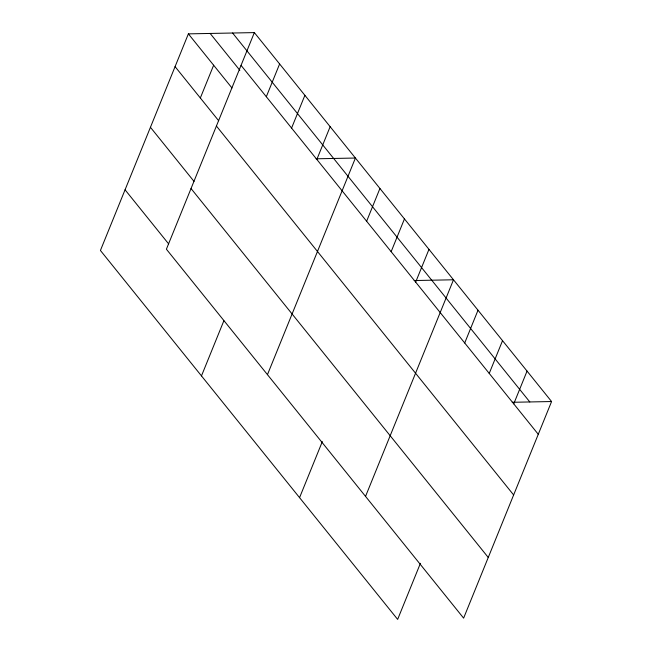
<?xml version="1.0" encoding="UTF-8"?>
<svg xmlns="http://www.w3.org/2000/svg" width="652" height="652" viewBox="0 0 652 652"><rect width="100%" height="100%" fill="white"/><g stroke="black" fill="none" stroke-linecap="round" stroke-linejoin="round"><path stroke-width="0.98" d="M254.353 32.6L166.399 249.203L463.621 618.137L551.576 401.534L254.353 32.6L188.379 33.863L100.424 250.466L397.647 619.4L420.41 563.328M200.335 97.987L213.644 65.224M266.318 96.724L279.618 63.961M291.574 128.085L304.883 95.322M201.476 375.902L223.872 320.751M316.839 159.438L330.148 126.675M267.459 374.639L355.413 158.037L316.081 158.795M366.628 221.24L379.929 188.477M391.151 251.672L404.452 218.909M299.561 497.655L322.332 441.583M415.666 282.112L428.975 249.349M365.544 496.384L453.49 279.781L414.167 280.539M464.713 342.985L478.014 310.222M489.228 373.425L502.537 340.662M513.752 403.857L527.052 371.094M512.244 402.292L551.576 401.534M232.585 33.016L529.807 401.95M241.053 65.363L538.275 434.297M210.148 33.448L239.838 70.294M188.379 33.863L231.957 87.963M175.07 66.626L218.656 120.726M216.415 126.032L513.637 494.966M150.441 127.295L194.019 181.395M191.036 188.534L488.258 557.468M125.062 189.797L168.64 243.897"/></g></svg>
